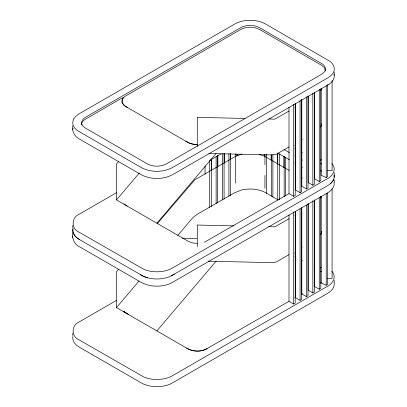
<?xml version="1.0" encoding="UTF-8"?>
<svg xmlns="http://www.w3.org/2000/svg" width="407" height="407" viewBox="0 0 407 407"><rect width="100%" height="100%" fill="white"/><g stroke="black" fill="none" stroke-linecap="round" stroke-linejoin="round"><path stroke-width="0.61" d="M334.188 282.707L334.188 280.316M334.188 182.199L334.188 179.808M334.188 175.02L334.188 172.629M334.218 75.305L334.223 71.978M72.772 232.585C71.866 238.283 73.993 244.256 79.523 246.774L140.232 281.827L143.605 283.582L147.807 285.032A21.978 12.688 0 0 0 171.306 283.043L325.793 193.915C330.158 191.722 335.042 187.775 334.132 182.3M72.767 227.879L72.772 225.407M72.767 335.566L72.772 333.094M328.174 84.839L174.349 173.667C164.133 179.945 150.376 180.067 140.028 174.023L80.55 139.687C75.097 137.307 71.612 131.726 72.797 125.743M81.695 125.01L81.71 123.407L82.769 121.347L84.519 119.755L120.721 98.738L123.438 97.578A13.238 7.641 0 0 0 122.044 102.203L123.479 104.767L124.964 106.054L186.686 141.738L191.366 143.885L197.385 144.719M320.909 90.517L321.24 88.863M320.909 198.199L321.24 196.55M73.107 228.505C71.693 233.186 75.621 237.393 79.411 239.535L143.686 276.439A21.947 12.673 0 0 0 171.525 275.748L174.552 274.059M171.306 275.865L325.798 186.737C330.163 184.539 335.042 180.596 334.132 175.122L334.203 177.416M72.761 129.543L73.072 128.342M333.613 179.685L332.295 181.812L330.448 183.72M118.391 161.747L116.468 164.011L116.468 199.908L188.619 241.499L192.659 242.903L197.212 243.427M116.468 199.908L139.357 172.95M156.878 223.24L216.107 153.485M118.391 269.434L116.468 271.698L116.468 307.59L186.782 348.189C192.653 351.75 200.468 352.157 206.558 348.906L288.909 301.358M157.387 223.504L194.836 179.787L235.531 156.344L241.987 154.029M116.468 307.59L138.965 281.095M177.757 235.409L192.994 217.46L196.978 214.448L234.351 192.867L241.224 190.115A21.937 12.668 0 0 1 265.623 192.694L278.134 199.923M156.878 330.922L216.107 261.167M321.118 88.227L321.118 175.203L326.216 177.62L327.61 176.638L327.61 84.58M321.118 196.545L321.118 282.89L326.216 285.302L327.61 284.32L327.61 192.898M320.416 283.17L321.388 282.565M116.448 192.74L79.518 214.062C71.067 217.267 70.935 229.06 79.411 232.356L143.686 269.261A21.947 12.673 0 0 0 171.525 268.569L325.798 179.558C331.944 177.269 337.428 169.343 331.883 163.645M289.051 111.035L274.842 119.139L268.768 119.002M294.856 107.682L295.848 107.107M221.042 153.892L209.727 160.424L209.727 207.407M288.99 146.963L276.043 154.441L271.072 154.95L208.959 153.515M301.205 139.911L302.264 139.301M294.693 145.467L295.726 144.872M320.299 160.251L321.337 159.656M288.909 193.676L204.426 242.241M288.995 107.285L288.995 193.625L293.656 196.316L295.212 195.421L295.212 103.363M295.396 103.587L295.396 189.932L300.056 192.623L301.612 191.728L301.612 99.669M301.796 99.257L301.796 186.233L306.461 188.924L308.013 188.029L308.013 95.971M308.201 96.194L308.201 182.54L312.861 185.231L314.418 184.335L314.418 92.277M314.601 92.501L314.601 178.841L319.261 181.532L320.818 180.637L320.818 89.214M116.448 300.422L79.518 321.744C71.067 324.954 70.935 336.742 79.411 340.038L143.686 376.943A21.947 12.673 0 0 0 171.525 376.256L325.798 287.24C331.944 284.956 337.428 277.025 331.883 271.332M289.051 218.722L274.842 226.826L268.768 226.684M294.856 215.369L295.848 214.794M288.99 254.65L276.043 262.123L271.072 262.632L208.404 261.187M301.205 247.598L302.264 246.988M294.693 253.154L295.726 252.554M320.299 267.938L321.337 267.338M294.627 298.056L295.604 297.492M301.465 294.108L302.442 293.549M288.995 214.967L288.995 301.312L293.656 304.004L295.212 303.103L295.212 211.686M295.396 211.274L295.396 297.614L300.056 300.305L301.612 299.41L301.612 207.987M301.796 207.575L301.796 293.92L306.461 296.611L308.013 295.711L308.013 203.658M308.201 203.882L308.201 290.222L312.861 292.913L314.418 292.017L314.418 199.959M314.601 200.183L314.601 286.528L319.261 289.219L320.818 288.324L320.818 196.266M207.168 348.555C200.91 352.187 192.648 351.816 186.538 348.046M197.451 144.531L194.551 144.541L189.474 143.213L185.816 141.234M327.294 170.665L332.092 170.665L332.092 80.515M327.294 278.352L332.092 278.352L332.092 188.833M244.978 118.452L197.288 117.348L197.288 146.444M234.091 225.885L197.288 225.035L197.288 246.591M182.361 238.187L196.978 238.522M259.142 154.446L263.878 155.912L289.219 170.426M147.807 277.849L143.605 276.404L140.232 274.649M294.851 148.55L295.935 149.176M301.373 152.315L302.457 152.946M283.974 149.45L289.413 152.589M294.851 155.728L295.935 156.354M301.373 159.493L302.457 160.124M289.413 159.768L277.742 153.032L277.742 200.015M294.851 162.907L295.935 163.538M301.373 166.672L302.457 167.302M301.404 177.457L302.432 178.052M294.851 256.232L295.935 256.863M301.373 260.002L302.457 260.628M128.353 314.453L123.86 311.457M127.132 206.064L123.942 203.907M127.132 313.751L123.942 311.589M127.783 107.728L124.308 105.555L122.141 102.528L122.349 99.191L124.608 96.561L239.972 29.889C246.016 26.246 253.988 26.419 260.114 29.782L320.93 64.896L324.206 67.42L325.503 70.966M320.624 163.431L321.561 164.021M320.624 170.609L321.561 171.199M320.624 271.113L321.561 271.708M79.523 239.596C76.129 237.627 72.884 234.508 72.731 230.347A22.293 12.871 0 0 1 72.934 228.759M334.132 282.804C335.042 288.278 330.158 292.226 325.793 294.419L171.306 383.547A21.978 12.688 0 0 1 147.807 385.536L143.605 384.091L140.232 382.331L79.523 347.283C76.129 345.314 72.884 342.195 72.731 338.034A22.293 12.871 0 0 1 72.934 336.447M326.216 85.562L326.216 177.62M326.216 193.244L326.216 285.302M319.261 89.479L319.261 181.532M319.261 197.797L319.261 289.219M312.861 93.172L312.861 185.231M312.861 200.86L312.861 292.913M306.461 96.871L306.461 188.924M306.461 205.189L306.461 296.611M300.056 100.565L300.056 192.623M300.056 208.883L300.056 300.305M293.656 104.263L293.656 196.316M293.656 211.945L293.656 304.004M285.699 157.626L285.699 195.716M284.147 156.731L284.147 196.723M283.964 156.319L283.964 167.745M279.299 153.927L279.299 199.639M277.559 153.892L277.559 164.046M272.899 154.675L272.899 197.212M271.342 155.052L271.342 196.316M271.159 154.64L271.159 160.353M266.493 154.156L266.493 193.518M264.942 154.528L264.942 164.687M264.942 175.478L264.942 188.176M264.377 154.431L264.377 156.339M237.596 154.263L237.596 155.535M236.884 154.268L236.884 156.171M235.332 153.892L235.332 183.099M230.667 153.739L230.667 159.452M230.484 153.52L230.484 195.421M228.927 153.78L228.927 196.316M224.267 153.627L224.267 163.151M224.084 153.403L224.084 199.115M222.527 153.668L222.527 200.015M217.867 155.418L217.867 166.845M217.679 155.83L217.679 202.813M216.127 156.731L216.127 203.709M211.462 159.117L211.462 170.543M211.279 159.529L211.279 206.507M205.062 165.985L205.062 174.237M334.03 74.242A22.024 12.714 0 0 1 328.179 84.844M72.731 237.525A22.293 12.871 0 0 1 72.934 235.938M321.759 231.425A21.958 12.678 0 0 1 320.523 234.727M321.759 123.738A21.958 12.678 0 0 1 320.523 127.045M325.483 69.154C325.208 72.115 322.497 73.86 320.121 75.147L168.727 162.556C162.53 166.768 154.116 167.394 147.436 163.945L84.763 127.681L82.723 125.865L81.71 123.86C81.034 120.625 83.71 118.167 86.315 116.809L239.621 28.302C245.813 24.42 254.182 24.435 260.434 28.175L320.96 63.121C323.219 64.357 325.524 66.356 325.483 69.154M73.748 118.92L72.797 121.937A21.846 12.612 0 0 0 77.361 130.51L139.642 166.626L143.279 168.584L148.153 170.274A22.156 12.79 0 0 0 166.076 170.141L170.803 168.442L174.237 166.555L327.549 78.042L330.336 76.145L332.519 73.87A22.009 12.703 0 0 0 329.909 61.309L265.308 23.83A22.024 12.719 0 0 0 236.223 23.179L78.617 114.108L75.819 116.265L73.748 118.92"/></g></svg>
